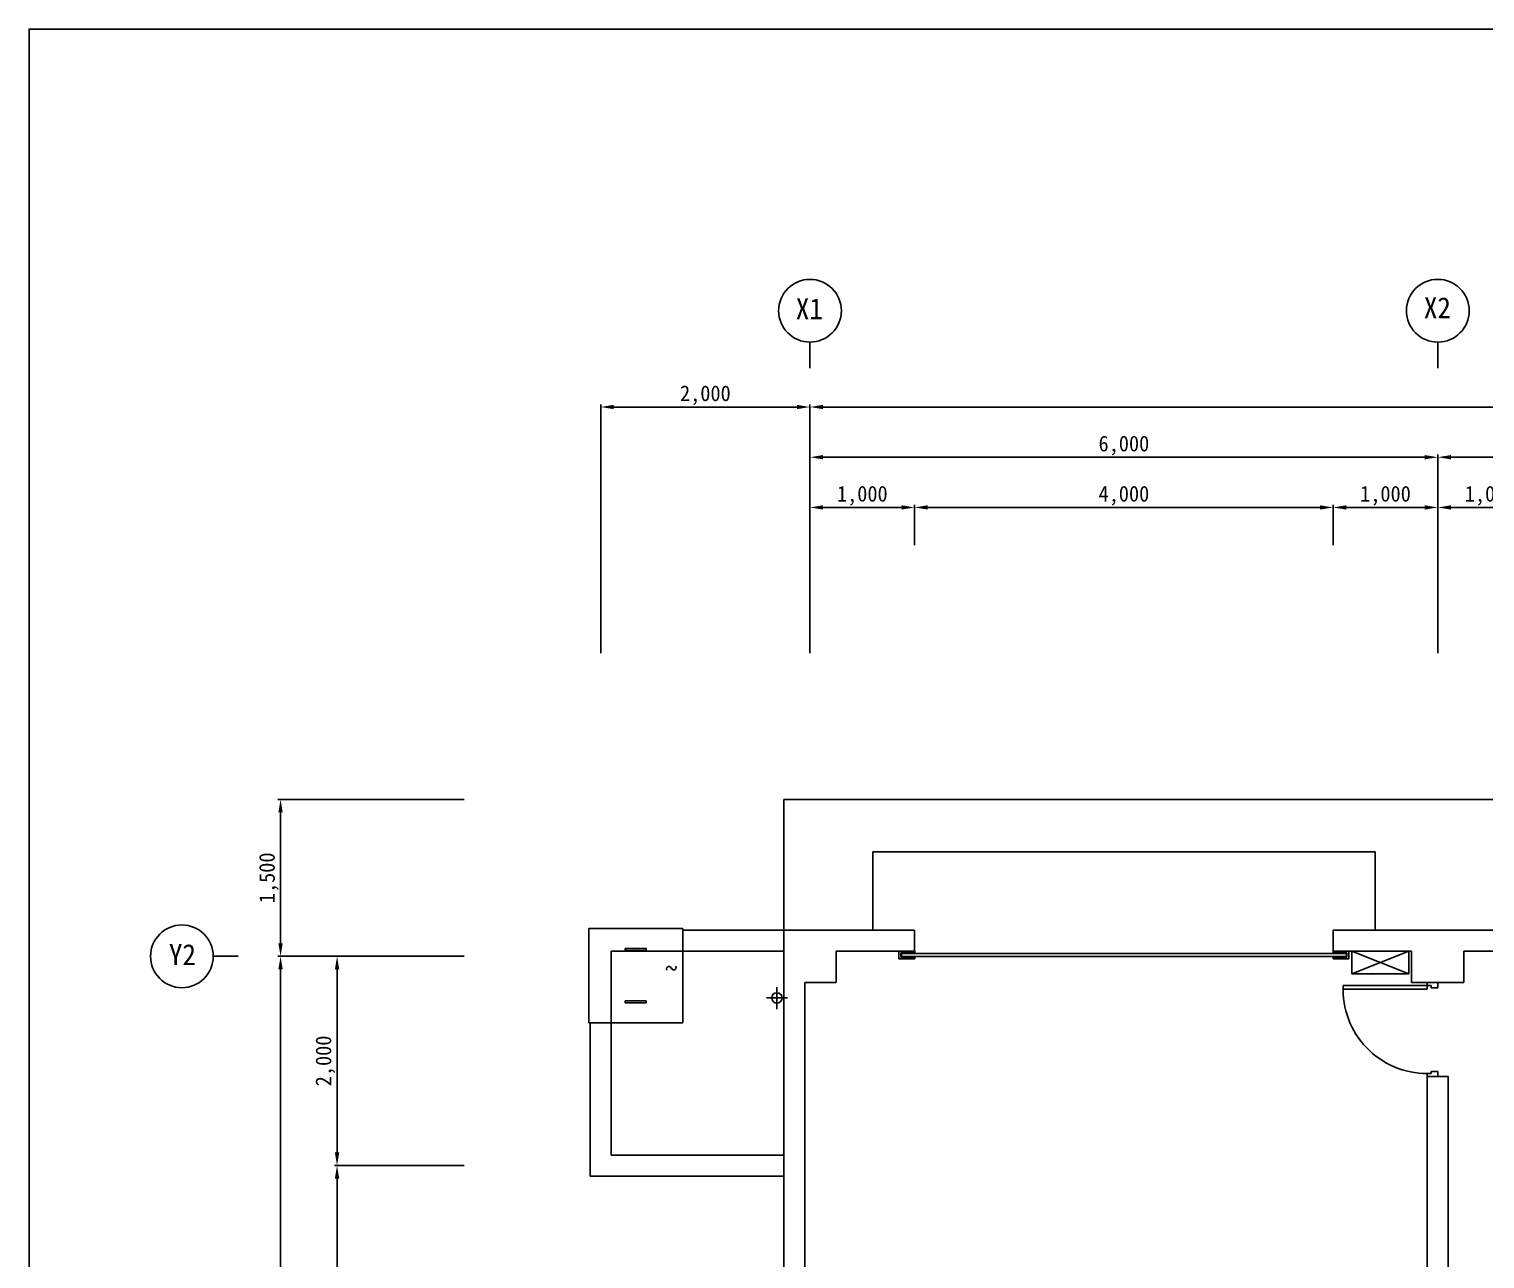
# Model space of a CAD drawing. Header units: millimetres. Extents: x 294419 to 334219, y -167087 to -131925.
# Drawn here: x 294419 to 308332, y -153041 to -141287 of the extents above; entities that cross this region are included whole.
import ezdxf

# ---------------------------------------------------------------- set-up
doc = ezdxf.new("R2010")
doc.units = ezdxf.units.MM
doc.layers.add('TX-PAPR', color=2, linetype='Continuous', plot=False)
for name, color, linetype in [('TZ-BASE', 253, 'Continuous'), ('TZ-DIMS', 1, 'Continuous'), ('TZ-LEAL', 1, 'Continuous'), ('TZ-LEAT', 3, 'Continuous')]:
    doc.layers.add(name, color=color, linetype=linetype)
doc.styles.get("Standard").update_dxf_attribs({"font": 'GulimChe.ttf'})
doc.dimstyles.new('D50', dxfattribs={"dimscale": 50, "dimtxt": 3, "dimasz": 2.5, "dimexe": 0.5, "dimexo": 0.5, "dimgap": 0.5, "dimtad": 1, "dimdec": 0, "dimzin": 1, "dimdsep": 46, "dimlunit": 6, "dimtxsty": 'Standard', "dimcen": 1, "dimclrd": 1, "dimclre": 1, "dimclrt": 3, "dimadec": 0, "dimazin": 0, "dimtfac": 1, "dimtdec": 0, "dimtix": 1, "dimtmove": 2, "dimatfit": 3, "dimfxl": 0, "dimtvp": 2, "dimlwd": -1, "dimlwe": -1, "dimarcsym": 0})

# ---------------------------------------------------------------- blocks, each defined once
blk = doc.blocks.new('*D991')
at = {"layer": 'DEFPOINTS', "color": 0}
for p in [(298603, -148649), (296822, -150149), (298603, -150149)]:
    blk.add_point(p, dxfattribs=at)
at = {"layer": 'TZ-DIMS', "color": 1}
for p, q in [((298578, -148649), (296797, -148649)), ((296822, -148774), (296822, -150024)), ((298578, -150149), (296797, -150149))]:
    blk.add_line(p, q, dxfattribs=at)
for points in [[(296801, -148774), (296843, -148774), (296822, -148649)], [(296801, -150024), (296843, -150024), (296822, -150149)]]:
    blk.add_solid(points, dxfattribs=at)
at = {"layer": 'TZ-DIMS', "color": 3, "insert": (296711, -149399), "char_height": 150, "attachment_point": 5, "rotation": 90}
blk.add_mtext('1,500', dxfattribs=at)
blk = doc.blocks.new('*D992')
at = {"layer": 'DEFPOINTS', "color": 0}
for p in [(298603, -150149), (297362, -152149), (298603, -152149)]:
    blk.add_point(p, dxfattribs=at)
at = {"layer": 'TZ-DIMS', "color": 1}
for p, q in [((298578, -150149), (297337, -150149)), ((297362, -150274), (297362, -152024)), ((298578, -152149), (297337, -152149))]:
    blk.add_line(p, q, dxfattribs=at)
for points in [[(297341, -150274), (297383, -150274), (297362, -150149)], [(297341, -152024), (297383, -152024), (297362, -152149)]]:
    blk.add_solid(points, dxfattribs=at)
at = {"layer": 'TZ-DIMS', "color": 3, "insert": (297251, -151149), "char_height": 150, "attachment_point": 5, "rotation": 90}
blk.add_mtext('2,000', dxfattribs=at)
blk = doc.blocks.new('*D993')
at = {"layer": 'DEFPOINTS', "color": 0}
for p in [(298603, -152149), (297362, -159149), (298603, -159149)]:
    blk.add_point(p, dxfattribs=at)
at = {"layer": 'TZ-DIMS', "color": 1}
for p, q in [((298578, -152149), (297337, -152149)), ((297362, -152274), (297362, -159024)), ((298578, -159149), (297337, -159149))]:
    blk.add_line(p, q, dxfattribs=at)
for points in [[(297341, -152274), (297383, -152274), (297362, -152149)], [(297341, -159024), (297383, -159024), (297362, -159149)]]:
    blk.add_solid(points, dxfattribs=at)
at = {"layer": 'TZ-DIMS', "color": 3, "insert": (297251, -155649), "char_height": 150, "attachment_point": 5, "rotation": 90}
blk.add_mtext('7,000', dxfattribs=at)
blk = doc.blocks.new('*D994')
at = {"layer": 'DEFPOINTS', "color": 0}
for p in [(296822, -150149), (298603, -150149), (298603, -159149)]:
    blk.add_point(p, dxfattribs=at)
at = {"layer": 'TZ-DIMS', "color": 1}
for p, q in [((298578, -150149), (296797, -150149)), ((296822, -159024), (296822, -150274)), ((298578, -159149), (296797, -159149))]:
    blk.add_line(p, q, dxfattribs=at)
for points in [[(296801, -150274), (296843, -150274), (296822, -150149)], [(296801, -159024), (296843, -159024), (296822, -159149)]]:
    blk.add_solid(points, dxfattribs=at)
at = {"layer": 'TZ-DIMS', "color": 3, "insert": (296711, -154649), "char_height": 150, "attachment_point": 5, "rotation": 90}
blk.add_mtext('9,000', dxfattribs=at)
blk = doc.blocks.new('*D998')
at = {"layer": 'DEFPOINTS', "color": 0}
for p in [(307882, -145859), (308882, -146244), (307882, -147276)]:
    blk.add_point(p, dxfattribs=at)
at = {"layer": 'TZ-DIMS', "color": 1}
for p, q in [((307882, -147251), (307882, -145834)), ((308757, -145859), (308007, -145859)), ((308882, -146219), (308882, -145834))]:
    blk.add_line(p, q, dxfattribs=at)
for points in [[(308007, -145838), (308007, -145879), (307882, -145859)], [(308757, -145838), (308757, -145879), (308882, -145859)]]:
    blk.add_solid(points, dxfattribs=at)
at = {"layer": 'TZ-DIMS', "color": 3, "insert": (308382, -145747), "char_height": 150, "attachment_point": 5}
blk.add_mtext('1,000', dxfattribs=at)
blk = doc.blocks.new('*D999')
at = {"layer": 'DEFPOINTS', "color": 0}
for p in [(306882, -145859), (306882, -146244), (307882, -147276)]:
    blk.add_point(p, dxfattribs=at)
at = {"layer": 'TZ-DIMS', "color": 1}
for p, q in [((306882, -146219), (306882, -145834)), ((307757, -145859), (307007, -145859)), ((307882, -147251), (307882, -145834))]:
    blk.add_line(p, q, dxfattribs=at)
for points in [[(307007, -145838), (307007, -145879), (306882, -145859)], [(307757, -145838), (307757, -145879), (307882, -145859)]]:
    blk.add_solid(points, dxfattribs=at)
at = {"layer": 'TZ-DIMS', "color": 3, "insert": (307382, -145747), "char_height": 150, "attachment_point": 5}
blk.add_mtext('1,000', dxfattribs=at)
blk = doc.blocks.new('*D1000')
at = {"layer": 'DEFPOINTS', "color": 0}
for p in [(302882, -145859), (302882, -146244), (306882, -146244)]:
    blk.add_point(p, dxfattribs=at)
at = {"layer": 'TZ-DIMS', "color": 1}
for p, q in [((302882, -146219), (302882, -145834)), ((306757, -145859), (303007, -145859)), ((306882, -146219), (306882, -145834))]:
    blk.add_line(p, q, dxfattribs=at)
for points in [[(303007, -145838), (303007, -145879), (302882, -145859)], [(306757, -145838), (306757, -145879), (306882, -145859)]]:
    blk.add_solid(points, dxfattribs=at)
at = {"layer": 'TZ-DIMS', "color": 3, "insert": (304882, -145747), "char_height": 150, "attachment_point": 5}
blk.add_mtext('4,000', dxfattribs=at)
blk = doc.blocks.new('*D1001')
at = {"layer": 'DEFPOINTS', "color": 0}
for p in [(301882, -145859), (302882, -146244), (301882, -147276)]:
    blk.add_point(p, dxfattribs=at)
at = {"layer": 'TZ-DIMS', "color": 1}
for p, q in [((301882, -147251), (301882, -145834)), ((302757, -145859), (302007, -145859)), ((302882, -146219), (302882, -145834))]:
    blk.add_line(p, q, dxfattribs=at)
for points in [[(302007, -145838), (302007, -145879), (301882, -145859)], [(302757, -145838), (302757, -145879), (302882, -145859)]]:
    blk.add_solid(points, dxfattribs=at)
at = {"layer": 'TZ-DIMS', "color": 3, "insert": (302382, -145747), "char_height": 150, "attachment_point": 5}
blk.add_mtext('1,000', dxfattribs=at)
blk = doc.blocks.new('*D1002')
at = {"layer": 'DEFPOINTS', "color": 0}
for p in [(307882, -145379), (301882, -147276), (307882, -147276)]:
    blk.add_point(p, dxfattribs=at)
at = {"layer": 'TZ-DIMS', "color": 1}
for p, q in [((301882, -147251), (301882, -145354)), ((302007, -145379), (307757, -145379)), ((307882, -147251), (307882, -145354))]:
    blk.add_line(p, q, dxfattribs=at)
for points in [[(302007, -145358), (302007, -145399), (301882, -145379)], [(307757, -145358), (307757, -145399), (307882, -145379)]]:
    blk.add_solid(points, dxfattribs=at)
at = {"layer": 'TZ-DIMS', "color": 3, "insert": (304882, -145267), "char_height": 150, "attachment_point": 5}
blk.add_mtext('6,000', dxfattribs=at)
blk = doc.blocks.new('*D1003')
at = {"layer": 'DEFPOINTS', "color": 0}
for p in [(313882, -145379), (307882, -147276), (313882, -147276)]:
    blk.add_point(p, dxfattribs=at)
at = {"layer": 'TZ-DIMS', "color": 1}
for p, q in [((307882, -147251), (307882, -145354)), ((308007, -145379), (313757, -145379)), ((313882, -147251), (313882, -145354))]:
    blk.add_line(p, q, dxfattribs=at)
for points in [[(308007, -145358), (308007, -145399), (307882, -145379)], [(313757, -145358), (313757, -145399), (313882, -145379)]]:
    blk.add_solid(points, dxfattribs=at)
at = {"layer": 'TZ-DIMS', "color": 3, "insert": (310882, -145267), "char_height": 150, "attachment_point": 5}
blk.add_mtext('6,000', dxfattribs=at)
blk = doc.blocks.new('*D1004')
at = {"layer": 'DEFPOINTS', "color": 0}
for p in [(301882, -144899), (299882, -147276), (301882, -147276)]:
    blk.add_point(p, dxfattribs=at)
at = {"layer": 'TZ-DIMS', "color": 1}
for p, q in [((299882, -147251), (299882, -144874)), ((300007, -144899), (301757, -144899)), ((301882, -147251), (301882, -144874))]:
    blk.add_line(p, q, dxfattribs=at)
for points in [[(300007, -144878), (300007, -144919), (299882, -144899)], [(301757, -144878), (301757, -144919), (301882, -144899)]]:
    blk.add_solid(points, dxfattribs=at)
at = {"layer": 'TZ-DIMS', "color": 3, "insert": (300882, -144787), "char_height": 150, "attachment_point": 5}
blk.add_mtext('2,000', dxfattribs=at)
blk = doc.blocks.new('*D1005')
at = {"layer": 'DEFPOINTS', "color": 0}
for p in [(327082, -144899), (301882, -147276), (327082, -147396)]:
    blk.add_point(p, dxfattribs=at)
at = {"layer": 'TZ-DIMS', "color": 1}
for p, q in [((301882, -147251), (301882, -144874)), ((302007, -144899), (326957, -144899)), ((327082, -147371), (327082, -144874))]:
    blk.add_line(p, q, dxfattribs=at)
for points in [[(302007, -144878), (302007, -144919), (301882, -144899)], [(326957, -144878), (326957, -144919), (327082, -144899)]]:
    blk.add_solid(points, dxfattribs=at)
at = {"layer": 'TZ-DIMS', "color": 3, "insert": (314482, -144787), "char_height": 150, "attachment_point": 5}
blk.add_mtext('25,200', dxfattribs=at)

msp = doc.modelspace()

# ---------------------------------------------------------------- linework, layer by layer
at = {"layer": 'TX-PAPR'}
msp.add_lwpolyline([(294419, -167086.7), (334219, -167086.7), (334219, -141286.7), (294419, -141286.7)], close=True, dxfattribs=at)
at = {"layer": 'TZ-BASE'}
for p, q in [((301632, -148649.2), (301632, -149899.2)), ((301632, -148649.2), (323432, -148649.2)), ((302482, -149899.2), (302482, -149149.2)), ((307282, -149899.2), (307282, -149149.2)), ((299767, -150784.2), (299767, -149884.2)), ((299767, -149884.2), (300667, -149884.2)), ((300667, -149884.2), (300667, -150784.2)), ((301632, -149899.2), (300667, -149899.2)), ((301632, -149899.2), (301632, -159399.2)), ((302882, -149899.2), (301632, -149899.2)), ((302882.2, -150099.2), (302882.2, -149899.2)), ((306882, -149899.2), (308882, -149899.2)), ((306882, -149899.2), (306882, -150099.2)), ((300317, -150074), (300117, -150074)), ((300117, -150074), (300117, -150094)), ((300117, -150094), (300317, -150094)), ((300317, -150094), (300317, -150074)), ((302882, -150099.2), (302132, -150099.2)), ((302132, -150099.2), (302132, -150399.2)), ((302882.4, -150099.2), (302732.4, -150099.2)), ((302732.4, -150099.2), (302732.4, -150174.2)), ((302750.4, -150156.7), (302750.4, -150116.7)), ((302750.4, -150116.7), (302882.4, -150116.7)), ((302882.4, -150116.7), (302882.4, -150099.2)), ((307632, -150099.2), (306882, -150099.2)), ((306882, -150099.2), (307032, -150099.2)), ((306882, -150116.7), (306882, -150099.2)), ((307014, -150116.7), (306882, -150116.7)), ((307014, -150156.7), (307014, -150116.7)), ((307032, -150099.2), (307032, -150174.2)), ((307059, -150317.6), (307059, -150099.2)), ((307059, -150099.2), (307605, -150099.2)), ((307605, -150317.6), (307059, -150099.2)), ((307605, -150099.2), (307059, -150317.6)), ((307605, -150099.2), (307605, -150317.6)), ((307632, -150399.2), (307632, -150099.2)), ((308882, -150099.2), (308132, -150099.2)), ((308132, -150099.2), (308132, -150399.2)), ((302732.4, -150174.2), (302882.4, -150174.2)), ((302882.4, -150156.7), (302750.4, -150156.7)), ((302755.4, -150151.7), (302755.4, -150121.7)), ((302755.4, -150121.7), (307009, -150121.7)), ((307009, -150151.7), (302755.4, -150151.7)), ((302882.4, -150174.2), (302882.4, -150156.7)), ((306882, -150174.2), (306882, -150156.7)), ((306882, -150156.7), (307014, -150156.7)), ((307032, -150174.2), (306882, -150174.2)), ((307009, -150121.7), (307009, -150151.7)), ((301832, -150399.2), (301832, -158899.2)), ((302132, -150399.2), (301832, -150399.2)), ((307605, -150317.6), (307059, -150317.6)), ((308132, -150399.2), (307632, -150399.2)), ((307782, -150399.2), (307882, -150399.2)), ((307782, -150428.6), (307782, -150399.2)), ((307882, -150449.1), (307882, -150399.2)), ((301565.9, -150653.5), (301565.9, -150442.9)), ((307782, -150463.8), (306976, -150463.8)), ((307782, -150428.6), (306976.8, -150428.6)), ((307782, -150463.8), (307782, -150428.6)), ((307817.9, -150428.6), (307782, -150428.6)), ((307817.9, -150449.1), (307817.9, -150428.6)), ((307882, -150449.1), (307817.9, -150449.1)), ((300117, -150574.4), (300317, -150574.4)), ((300117, -150594.4), (300117, -150574.4)), ((300317, -150594.4), (300117, -150594.4)), ((300317, -150574.4), (300317, -150594.4)), ((301465.2, -150547.1), (301668.2, -150547.1)), ((300667, -150784.2), (299767, -150784.2)), ((299782, -150784.2), (299782, -152249.2)), ((307782, -151299.2), (307782, -151269.8)), ((307782, -151269.8), (307817.9, -151269.8)), ((307782, -151299.2), (307782, -158899.2)), ((307882, -151299.2), (307782, -151299.2)), ((307782, -151299.2), (307982, -151299.2)), ((307817.9, -151269.8), (307817.9, -151249.3)), ((307817.9, -151269.8), (307817.9, -151249.3)), ((307817.9, -151249.3), (307882, -151249.3)), ((307882, -151299.2), (307882, -151249.3)), ((307982, -151299.2), (307982, -158899.2)), ((299782, -152249.2), (301632, -152249.2))]:
    msp.add_line(p, q, dxfattribs=at)
at = {"layer": 'TZ-BASE', "linetype": 'ByBlock'}
for p, q in [((302482, -149149.2), (307282, -149149.2)), ((299982, -150099.2), (299982, -152049.2)), ((301632, -150099.2), (299982, -150099.2)), ((299982, -152049.2), (301632, -152049.2))]:
    msp.add_line(p, q, dxfattribs=at)
at = {"layer": 'TZ-BASE'}
msp.add_circle((301565.9, -150547.1), 50, dxfattribs=at)
for centre, radius, start, end in [((300534.5, -150269), 23.2, 16.17215, 212.03408), ((300579.1, -150256.1), 23.2, 196.17215, 32.03408), ((307782, -150463.8), 806, 177.49382, 270)]:
    msp.add_arc(centre, radius, start, end, dxfattribs=at)
at = {"layer": 'TZ-LEAL'}
for p, q in [((301882, -144278.6), (301882, -144528.6)), ((307882, -144278.6), (307882, -144528.6))]:
    msp.add_line(p, q, dxfattribs=at)
msp.add_lwpolyline([(296179.3, -150149.2), (296415.4, -150149.2)], dxfattribs=at)
for centre in [(301882, -143978.6), (307882, -143978.6), (295879.3, -150149.2)]:
    msp.add_circle(centre, 300, dxfattribs=at)

# ---------------------------------------------------------------- texts
at = {"layer": 'TZ-LEAT', "ltscale": 0.1}
for s, p in [('X1', (301746, -144059.8)), ('X2', (307748.9, -144049.8)), ('Y2', (295755.1, -150232.7))]:
    msp.add_text(s, height=200, dxfattribs=at).set_placement(p)

# ---------------------------------------------------------------- dimensions: what is measured, and where the dimension line sits
at = {"layer": 'TZ-DIMS'}
for base, p1, p2, picture, middle in [((301882, -144898.6), (299882, -147275.5), (301882, -147275.5), '*D1004', (300882, -144787.5)), ((327082, -144898.6), (301882, -147275.5), (327082, -147395.5), '*D1005', (314482, -144787.5)), ((307882, -145378.6), (301882, -147275.5), (307882, -147275.5), '*D1002', (304882, -145267.5)), ((313882, -145378.6), (307882, -147275.5), (313882, -147275.5), '*D1003', (310882, -145267.5)), ((301882, -145858.6), (302882, -146244.1), (301882, -147275.5), '*D1001', (302382, -145747.4)), ((302882, -145858.6), (306882, -146244.1), (302882, -146244.1), '*D1000', (304882, -145747.4)), ((306882, -145858.6), (307882, -147275.5), (306882, -146244.1), '*D999', (307382, -145747.4)), ((307882, -145858.6), (308882, -146244.1), (307882, -147275.5), '*D998', (308382, -145747.4))]:
    dim = msp.add_linear_dim(base=base, p1=p1, p2=p2, dimstyle='D50', dxfattribs=at)
    dim.commit()
    dim.dimension.update_dxf_attribs({"geometry": picture, "text_midpoint": middle})
for base, p1, p2, picture, middle in [((296822, -150149.2), (298602.9, -148649.2), (298602.9, -150149.2), '*D991', (296710.9, -149399.2)), ((296822, -150149.2), (298602.9, -159149.2), (298602.9, -150149.2), '*D994', (296711, -154649.2)), ((297362, -152149.2), (298602.9, -150149.2), (298602.9, -152149.2), '*D992', (297251, -151149.2)), ((297362, -159149.2), (298602.9, -152149.2), (298602.9, -159149.2), '*D993', (297251, -155649.2))]:
    dim = msp.add_linear_dim(base=base, p1=p1, p2=p2, angle=90, dimstyle='D50', dxfattribs=at)
    dim.commit()
    dim.dimension.update_dxf_attribs({"geometry": picture, "text_midpoint": middle})

doc.saveas('drawing.dxf')
